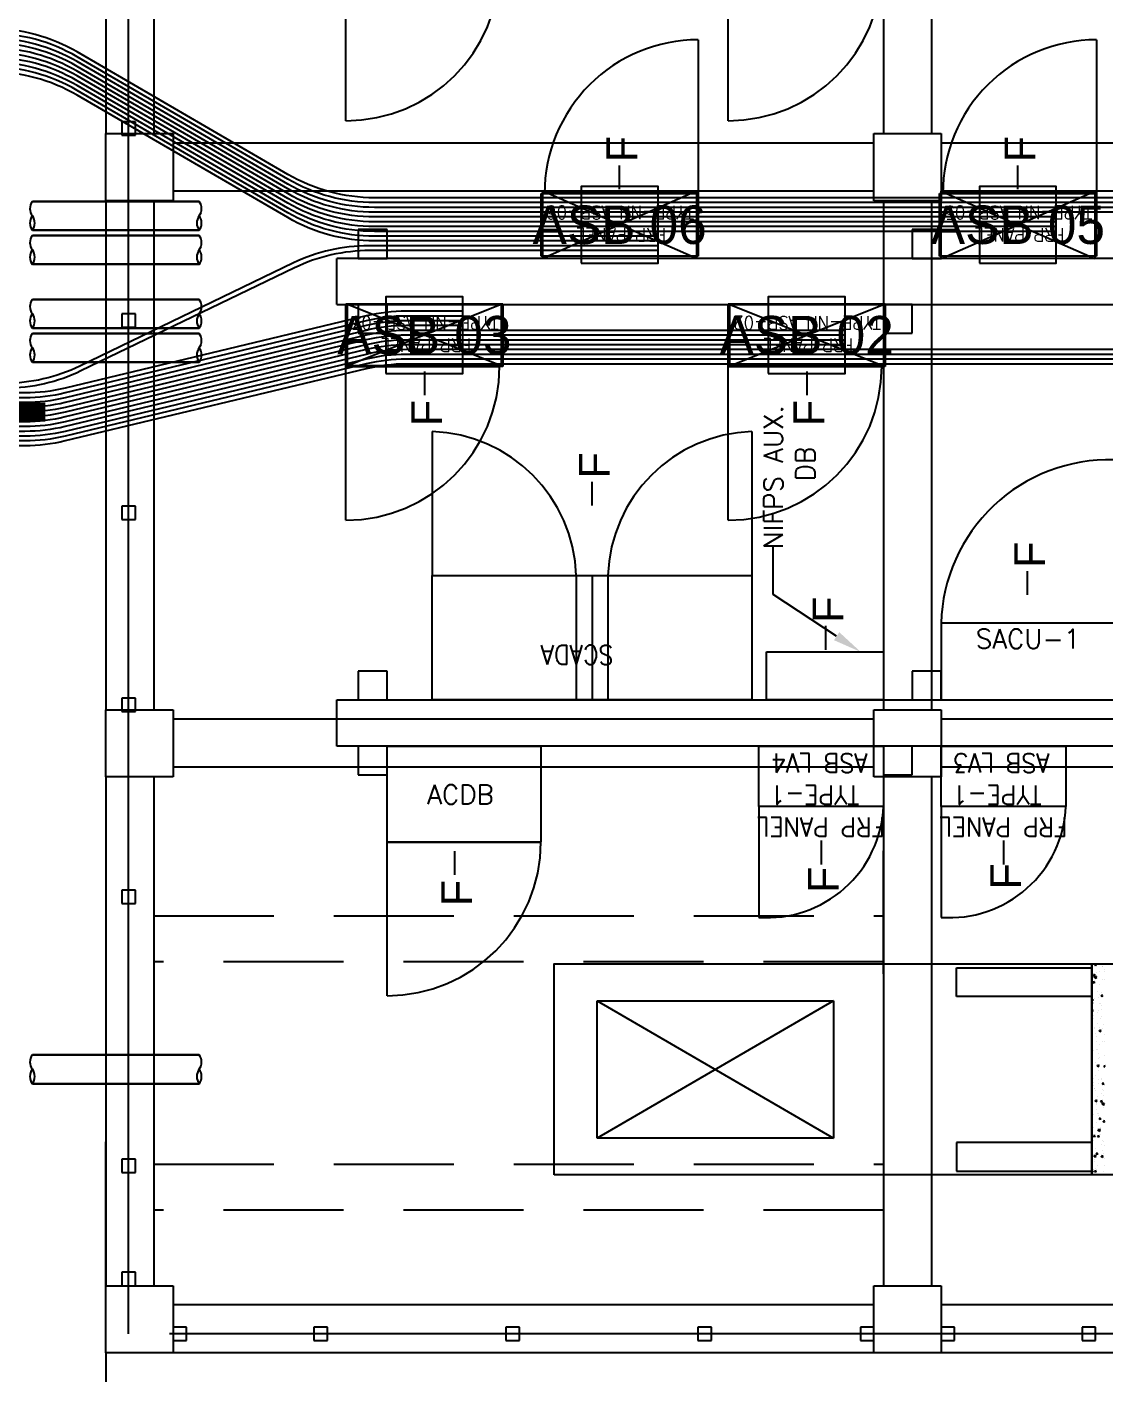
# Model space of a CAD drawing. Header units: metres. Extents: x 530042 to 530334, y 2674789 to 2675214.
# Drawn here: x 530192.67 to 530198.28, y 2674995.64 to 2675002.66 of the extents above; entities that cross this region are included whole.
import ezdxf
from ezdxf.enums import TextEntityAlignment as Align

# ---------------------------------------------------------------- set-up
doc = ezdxf.new("R2010")
doc.units = ezdxf.units.M
for name, pattern in [('DASHED', [0.75, 0.5, -0.25]), ('DASHED2', [0.375, 0.25, -0.125]), ('HIDDEN', [0.375, 0.25, -0.125]), ('PHANTOM', [63.5, 31.75, -6.35, 6.35, -6.35, 6.35, -6.35])]:
    doc.linetypes.add(name, pattern=pattern)
for name, color, linetype in [('1', 5, 'Continuous'), ('Excavation', 7, 'Continuous'), ('IDT', 7, 'Continuous'), ('LT Cable(AG) INV to LT Panel BL-06', 2, 'Continuous')]:
    doc.layers.add(name, color=color, linetype=linetype)
doc.styles.add('Arial', font='arial.ttf')
doc.styles.add('RomanS', font='romans.shx')
doc.styles.get("Standard").update_dxf_attribs({"font": 'Adani Regular.ttf'})
doc.linetypes.add('FOUNDATION LAYOUT$0$FENCELINE1', pattern='A,6.35,-2.54,[133,ltypeshp.shx,S=2.54,R=0,X=-2.54,Y=0],-2.54,25.4', length=36.83)

# ---------------------------------------------------------------- blocks, each defined once
blk = doc.blocks.new('ASB')
at = {"layer": '1', "color": 5}
blk.add_lwpolyline([(-0.2, -0.2), (0.2, -0.2), (0.2, 0.2), (-0.2, 0.2)], close=True, dxfattribs=at)
at = {"layer": '1', "color": 7}
blk.add_attdef('ID', text='', height=0.2, dxfattribs=at).set_placement((0, 0), align=Align.MIDDLE_CENTER)
blk = doc.blocks.new('IDT')
at = {"layer": 'IDT', "color": 8}
for p, q in [((25.902, 18.4101), (29.552, 18.4101)), ((29.552, 18.0601), (29.552, 18.4101)), ((29.552, 18.4101), (29.902, 18.4101)), ((29.902, 18.4101), (29.902, 18.0601)), ((29.902, 18.4101), (33.552, 18.4101)), ((33.552, 18.0601), (33.552, 18.4101)), ((33.552, 18.4101), (33.902, 18.4101)), ((33.902, 18.4101), (33.902, 18.0601)), ((28.7481, 18.3453), (28.7481, 18.2753)), ((28.8181, 18.3453), (28.7481, 18.3453)), ((28.8181, 18.2753), (28.8181, 18.3453)), ((29.4822, 18.3453), (29.4822, 18.2753)), ((29.5522, 18.3453), (29.4822, 18.3453)), ((29.5522, 18.2753), (29.5522, 18.3453)), ((29.902, 18.3453), (29.902, 18.2753)), ((29.972, 18.3453), (29.902, 18.3453)), ((29.972, 18.2753), (29.972, 18.3453)), ((30.7481, 18.3453), (30.7481, 18.2753)), ((30.8181, 18.3453), (30.7481, 18.3453)), ((30.8181, 18.2753), (30.8181, 18.3453)), ((31.7481, 18.3453), (31.7481, 18.2753)), ((31.8181, 18.3453), (31.7481, 18.3453)), ((31.8181, 18.2753), (31.8181, 18.3453)), ((32.7481, 18.3453), (32.7481, 18.2753)), ((32.8181, 18.3453), (32.7481, 18.3453)), ((32.8181, 18.2753), (32.8181, 18.3453)), ((33.482, 18.3453), (33.482, 18.2753)), ((33.552, 18.3453), (33.482, 18.3453)), ((33.552, 18.2753), (33.552, 18.3453)), ((28.7481, 18.2753), (28.8181, 18.2753)), ((29.4822, 18.2753), (29.5522, 18.2753)), ((29.902, 18.2753), (29.972, 18.2753)), ((30.7481, 18.2753), (30.8181, 18.2753)), ((31.7481, 18.2753), (31.8181, 18.2753)), ((32.7481, 18.2753), (32.8181, 18.2753)), ((33.482, 18.2753), (33.552, 18.2753)), ((25.902, 18.1601), (29.552, 18.1601)), ((29.902, 18.1601), (33.552, 18.1601)), ((29.902, 18.0601), (29.552, 18.0601)), ((29.602, 15.4101), (29.602, 18.0601)), ((29.852, 15.4101), (29.852, 18.0601)), ((33.902, 18.0601), (33.552, 18.0601)), ((33.652, 15.4101), (33.652, 18.0601)), ((33.7481, 18.0601), (33.7481, 17.9901)), ((33.8181, 18.0601), (33.7481, 18.0601)), ((33.8181, 17.9901), (33.8181, 18.0601)), ((33.902, 15.4101), (33.902, 18.0601)), ((33.7481, 17.9901), (33.8181, 17.9901)), ((27.267, 17.4829), (28.767, 17.4829)), ((28.767, 17.4829), (28.767, 16.3829)), ((33.7481, 17.4703), (33.7481, 17.4003)), ((33.8181, 17.4703), (33.7481, 17.4703)), ((33.8181, 17.4003), (33.8181, 17.4703)), ((33.7481, 17.4003), (33.8181, 17.4003)), ((30.1117, 16.5771), (30.1117, 17.2916)), ((30.1117, 17.2916), (31.3439, 17.2916)), ((31.3439, 16.5771), (30.1117, 17.2916)), ((30.1117, 16.5771), (31.3439, 17.2916)), ((31.3439, 17.2916), (31.3439, 16.5771)), ((31.3439, 16.5771), (30.1117, 16.5771)), ((29.852, 16.4349), (29.852, 15.7954)), ((28.767, 16.3829), (27.267, 16.3829)), ((33.652, 16.1329), (33.652, 16.1329)), ((33.7481, 16.0703), (33.7481, 16.0003)), ((33.8181, 16.0703), (33.7481, 16.0703)), ((33.8181, 16.0003), (33.8181, 16.0703)), ((33.7481, 16.0003), (33.8181, 16.0003)), ((29.552, 15.0601), (29.552, 15.4101)), ((29.552, 15.4101), (29.902, 15.4101)), ((29.702, 15.3997), (29.702, 15.2497)), ((29.852, 15.3997), (29.702, 15.3997)), ((29.852, 15.2497), (29.852, 15.3997)), ((29.902, 15.4101), (29.902, 15.0601)), ((32.4369, 15.3997), (32.4369, 15.2497)), ((32.5869, 15.3997), (32.4369, 15.3997)), ((32.5869, 15.2497), (32.5869, 15.3997)), ((33.552, 15.0601), (33.552, 15.4101)), ((33.552, 15.4101), (33.902, 15.4101)), ((33.902, 15.4101), (33.902, 15.0601)), ((25.902, 15.3601), (29.552, 15.3601)), ((29.902, 15.3601), (33.552, 15.3601)), ((26.802, 15.2497), (32.6992, 15.2497)), ((29.702, 15.2497), (29.852, 15.2497)), ((32.4369, 15.2497), (32.5869, 15.2497)), ((32.6992, 15.2497), (32.6992, 15.0097)), ((25.902, 15.1101), (29.552, 15.1101)), ((29.902, 15.1101), (33.552, 15.1101)), ((29.902, 15.0601), (29.552, 15.0601)), ((29.602, 12.4101), (29.602, 15.0601)), ((29.852, 12.4101), (29.852, 15.0601)), ((33.902, 15.0601), (33.552, 15.0601)), ((33.652, 12.4101), (33.652, 15.0601)), ((33.7481, 15.0703), (33.7481, 15.0003)), ((33.8181, 15.0703), (33.7481, 15.0703)), ((33.8181, 15.0003), (33.8181, 15.0703)), ((33.902, 12.4101), (33.902, 15.0601)), ((32.6992, 15.0097), (26.802, 15.0097)), ((29.552, 15.0097), (29.552, 14.8597)), ((29.702, 15.0097), (29.552, 15.0097)), ((29.702, 14.8597), (29.702, 15.0097)), ((31.2873, 14.3618), (31.2873, 15.0097)), ((31.3698, 14.3618), (31.3698, 15.0097)), ((31.4523, 14.3618), (31.4523, 15.0097)), ((32.4369, 15.0097), (32.4369, 14.8597)), ((32.5869, 15.0097), (32.4369, 15.0097)), ((32.5869, 14.8597), (32.5869, 15.0097)), ((33.7481, 15.0003), (33.8181, 15.0003)), ((29.552, 14.8597), (29.702, 14.8597)), ((32.4369, 14.8597), (32.5869, 14.8597)), ((33.7481, 14.0703), (33.7481, 14.0003)), ((33.8181, 14.0703), (33.7481, 14.0703)), ((33.8181, 14.0003), (33.8181, 14.0703)), ((33.7481, 14.0003), (33.8181, 14.0003)), ((29.843, 13.2732), (30.661, 13.2732)), ((29.843, 12.9462), (29.843, 13.2732)), ((29.852, 12.9497), (29.852, 13.2697)), ((29.852, 13.2697), (30.652, 13.2697)), ((30.652, 13.2697), (29.852, 12.9497)), ((30.652, 12.9497), (29.852, 13.2697)), ((30.652, 13.2697), (30.652, 12.9497)), ((30.661, 13.2732), (30.661, 12.9462)), ((31.8339, 13.2732), (32.6519, 13.2732)), ((31.8339, 12.9462), (31.8339, 13.2732)), ((31.8429, 12.9497), (31.8429, 13.2697)), ((31.8429, 13.2697), (32.6429, 13.2697)), ((31.8429, 12.9497), (32.6429, 13.2697)), ((31.8429, 13.2697), (32.6429, 12.9497)), ((32.6429, 13.2697), (32.6429, 12.9497)), ((32.6519, 13.2732), (32.6519, 12.9462)), ((29.702, 13.0997), (29.702, 12.9497)), ((29.852, 13.0997), (29.702, 13.0997)), ((29.852, 12.9497), (29.852, 13.0997)), ((32.4369, 13.0997), (32.4369, 12.9497)), ((32.5869, 13.0997), (32.4369, 13.0997)), ((32.5869, 12.9497), (32.5869, 13.0997)), ((33.7481, 13.0685), (33.7481, 12.9985)), ((33.8181, 13.0685), (33.7481, 13.0685)), ((33.8181, 12.9985), (33.8181, 13.0685)), ((33.7481, 12.9985), (33.8181, 12.9985)), ((32.6992, 12.9497), (26.802, 12.9497)), ((29.702, 12.9497), (29.852, 12.9497)), ((30.661, 12.9462), (29.843, 12.9462)), ((30.652, 12.9497), (29.852, 12.9497)), ((32.6519, 12.9462), (31.8339, 12.9462)), ((32.6429, 12.9497), (31.8429, 12.9497)), ((32.4369, 12.9497), (32.5869, 12.9497)), ((32.6993, 12.9497), (32.6993, 12.7097)), ((26.802, 12.7097), (32.6992, 12.7097)), ((28.743, 12.6984), (29.561, 12.6984)), ((28.743, 12.3714), (28.743, 12.6984)), ((28.752, 12.3601), (28.752, 12.7097)), ((28.752, 12.7097), (29.552, 12.7097)), ((29.552, 12.7097), (28.752, 12.3601)), ((29.552, 12.3601), (28.752, 12.7097)), ((29.552, 12.7097), (29.552, 12.3601)), ((29.552, 12.7097), (29.552, 12.5597)), ((29.702, 12.7097), (29.552, 12.7097)), ((29.561, 12.6984), (29.561, 12.3714)), ((29.702, 12.5597), (29.702, 12.7097)), ((30.817, 12.6984), (31.635, 12.6984)), ((30.817, 12.3714), (30.817, 12.6984)), ((30.826, 12.3601), (30.826, 12.7097)), ((30.826, 12.7097), (31.626, 12.7097)), ((30.826, 12.3601), (31.626, 12.7097)), ((30.826, 12.7097), (31.626, 12.3601)), ((31.626, 12.7097), (31.626, 12.3601)), ((31.635, 12.6984), (31.635, 12.3714)), ((32.4369, 12.7097), (32.4369, 12.5597)), ((32.5869, 12.7097), (32.4369, 12.7097)), ((32.5869, 12.5597), (32.5869, 12.7097)), ((29.552, 12.5597), (29.702, 12.5597)), ((32.4369, 12.5597), (32.5869, 12.5597)), ((25.902, 12.3601), (29.552, 12.3601)), ((29.561, 12.3714), (28.743, 12.3714)), ((29.552, 12.3601), (28.752, 12.3601)), ((29.552, 12.0601), (29.552, 12.4101)), ((29.552, 12.4101), (29.902, 12.4101)), ((29.902, 12.4101), (29.902, 12.0601)), ((29.902, 12.3601), (33.552, 12.3601)), ((31.635, 12.3714), (30.817, 12.3714)), ((31.626, 12.3601), (30.826, 12.3601)), ((33.552, 12.0601), (33.552, 12.4101)), ((33.552, 12.4101), (33.902, 12.4101)), ((33.902, 12.4101), (33.902, 12.0601)), ((25.902, 12.1101), (29.552, 12.1101)), ((29.902, 12.1101), (33.552, 12.1101)), ((33.7481, 12.0685), (33.7481, 11.9985)), ((33.8181, 12.0685), (33.7481, 12.0685)), ((33.8181, 11.9985), (33.8181, 12.0685)), ((29.902, 12.0601), (29.552, 12.0601)), ((29.602, 9.4101), (29.602, 12.0601)), ((29.852, 9.4101), (29.852, 12.0601)), ((33.902, 12.0601), (33.552, 12.0601)), ((33.652, 9.4101), (33.652, 12.0601)), ((33.7481, 11.9985), (33.8181, 11.9985)), ((33.902, 9.4101), (33.902, 12.0601))]:
    blk.add_line(p, q, dxfattribs=at)
at = {"layer": 'IDT', "color": 8, "linetype": 'DASHED2', "ltscale": 5}
for p, q in [((32.802, 18.4101), (33.902, 18.4101)), ((33.902, 18.4101), (33.902, 17.3101))]:
    blk.add_line(p, q, dxfattribs=at)
at = {"layer": 'IDT', "color": 8, "linetype": 'PHANTOM', "ltscale": 0.25}
for p, q in [((25.6331, 18.3103), (33.7831, 18.3103)), ((33.7831, 18.3103), (33.7831, 9.1603))]:
    blk.add_line(p, q, dxfattribs=at)
at = {"layer": 'IDT', "color": 8, "linetype": 'HIDDEN', "ltscale": 2.5}
for p, q in [((29.852, 17.6665), (33.652, 17.6665)), ((33.652, 17.4265), (29.852, 17.4265)), ((29.852, 16.3729), (33.652, 16.3729)), ((33.652, 16.1329), (29.852, 16.1329))]:
    blk.add_line(p, q, dxfattribs=at)
at = {"layer": 'IDT', "color": 8, "linetype": 'Continuous'}
for p, q in [((28.7423, 17.4815), (28.7423, 17.4815)), ((28.7461, 17.469), (28.7454, 17.4614)), ((28.7461, 17.469), (28.7534, 17.4629)), ((28.755, 17.4827), (28.755, 17.4827)), ((28.7641, 17.4682), (28.7599, 17.4619)), ((28.7642, 17.4682), (28.767, 17.4608)), ((28.7017, 17.3992), (28.7017, 17.3992)), ((28.7028, 17.435), (28.7028, 17.435)), ((28.7046, 17.467), (28.7046, 17.467)), ((28.7388, 17.4334), (28.7388, 17.4334)), ((28.7454, 17.4616), (28.7533, 17.463)), ((28.7465, 17.4497), (28.7465, 17.4497)), ((28.7521, 17.4149), (28.7521, 17.4149)), ((28.7528, 17.4016), (28.7528, 17.4016)), ((28.759, 17.4541), (28.759, 17.4541)), ((28.7599, 17.4619), (28.767, 17.4595)), ((28.6989, 17.3314), (28.6989, 17.3314)), ((28.7046, 17.3708), (28.7046, 17.3708)), ((28.713, 17.3924), (28.7088, 17.3861)), ((28.7088, 17.3861), (28.7164, 17.3835)), ((28.7131, 17.3924), (28.7165, 17.3835)), ((28.7133, 17.3548), (28.7133, 17.3548)), ((28.7381, 17.3779), (28.7374, 17.3703)), ((28.7374, 17.3705), (28.7454, 17.3719)), ((28.7381, 17.3779), (28.7454, 17.3718)), ((28.7454, 17.3815), (28.7575, 17.3829)), ((28.7472, 17.3928), (28.7455, 17.3815)), ((28.7469, 17.3692), (28.7469, 17.3692)), ((28.7472, 17.3928), (28.7575, 17.3829)), ((28.7492, 17.3471), (28.7492, 17.3471)), ((28.7663, 17.3739), (28.7663, 17.3739)), ((28.7087, 17.3112), (28.7087, 17.3112)), ((28.7141, 17.3048), (28.7141, 17.3048)), ((28.7175, 17.323), (28.7175, 17.323)), ((28.7238, 17.2749), (28.7238, 17.2749)), ((28.7294, 17.2794), (28.7374, 17.2808)), ((28.7301, 17.2868), (28.7295, 17.2792)), ((28.7301, 17.2868), (28.7374, 17.2807)), ((28.7464, 17.2793), (28.7464, 17.2793)), ((28.754, 17.2857), (28.7497, 17.2794)), ((28.7497, 17.2794), (28.7574, 17.2768)), ((28.754, 17.2857), (28.7574, 17.2768)), ((28.7564, 17.3032), (28.7564, 17.3032)), ((28.7634, 17.3214), (28.7634, 17.3214)), ((28.7634, 17.3061), (28.7634, 17.3061)), ((28.7028, 17.2099), (28.6986, 17.2036)), ((28.6986, 17.2036), (28.7063, 17.201)), ((28.7029, 17.2099), (28.7063, 17.201)), ((28.7214, 17.2371), (28.7214, 17.2371)), ((28.7222, 17.1957), (28.7215, 17.1881)), ((28.7215, 17.1883), (28.7294, 17.1898)), ((28.7222, 17.1957), (28.7295, 17.1896)), ((28.7231, 17.2396), (28.7231, 17.2396)), ((28.7244, 17.246), (28.7365, 17.2474)), ((28.7262, 17.2573), (28.7245, 17.246)), ((28.7262, 17.2572), (28.7365, 17.2473)), ((28.7344, 17.1947), (28.7344, 17.1947)), ((28.7435, 17.2115), (28.7435, 17.2115)), ((28.7606, 17.2383), (28.7606, 17.2383)), ((28.7653, 17.238), (28.7653, 17.238)), ((28.7052, 17.1217), (28.7034, 17.1104)), ((28.7051, 17.1217), (28.7155, 17.1118)), ((28.7062, 17.1326), (28.7062, 17.1326)), ((28.7312, 17.1754), (28.7312, 17.1754)), ((28.7341, 17.1631), (28.7341, 17.1631)), ((28.7386, 17.1629), (28.7386, 17.1629)), ((28.7407, 17.1438), (28.7407, 17.1438)), ((28.7577, 17.1705), (28.7577, 17.1705)), ((28.6984, 17.111), (28.6984, 17.111)), ((28.7034, 17.1104), (28.7155, 17.1118)), ((28.7054, 17.068), (28.7054, 17.068)), ((28.7142, 17.1046), (28.7135, 17.097)), ((28.7135, 17.0972), (28.7215, 17.0987)), ((28.7142, 17.1046), (28.7215, 17.0985)), ((28.7189, 17.0586), (28.7189, 17.0586)), ((28.7378, 17.076), (28.7378, 17.076)), ((28.7438, 17.1032), (28.7395, 17.0969)), ((28.7395, 17.0969), (28.7472, 17.0943)), ((28.7407, 17.1095), (28.7407, 17.1095)), ((28.7439, 17.1032), (28.7473, 17.0943)), ((28.7449, 17.1148), (28.7449, 17.1148)), ((28.7468, 17.089), (28.7468, 17.089)), ((28.7548, 17.1027), (28.7548, 17.1027)), ((28.7062, 17.0135), (28.7055, 17.006)), ((28.7055, 17.0061), (28.7135, 17.0076)), ((28.7062, 17.0135), (28.7135, 17.0074)), ((28.7074, 17.0458), (28.7074, 17.0458)), ((28.7096, 17.0362), (28.7096, 17.0362)), ((28.7155, 16.9817), (28.7155, 16.9817)), ((28.7159, 16.9881), (28.7159, 16.9881)), ((28.7316, 16.9845), (28.7316, 16.9845)), ((28.7349, 17.0082), (28.7349, 17.0082)), ((28.7497, 17.0443), (28.7497, 17.0443)), ((28.752, 17.0349), (28.752, 17.0349)), ((28.7555, 17.0346), (28.7555, 17.0346)), ((28.7578, 16.9801), (28.7578, 16.9801)), ((28.7595, 17.0149), (28.7595, 17.0149)), ((28.7597, 17.0028), (28.7597, 17.0028)), ((28.6976, 16.915), (28.7055, 16.9165)), ((28.6982, 16.9225), (28.7055, 16.9163)), ((28.725, 16.9157), (28.725, 16.9157)), ((28.7265, 16.9079), (28.7265, 16.9079)), ((28.7336, 16.9207), (28.7294, 16.9144)), ((28.7294, 16.9144), (28.737, 16.9118)), ((28.7321, 16.9404), (28.7321, 16.9404)), ((28.7337, 16.9207), (28.7371, 16.9118)), ((28.7443, 16.9104), (28.7443, 16.9104)), ((28.7491, 16.9671), (28.7491, 16.9671)), ((28.766, 16.9547), (28.766, 16.9547)), ((28.6999, 16.8619), (28.6999, 16.8619)), ((28.7292, 16.8726), (28.7292, 16.8726)), ((28.7306, 16.8761), (28.7306, 16.8761)), ((28.734, 16.8505), (28.734, 16.8505)), ((28.7463, 16.8993), (28.7463, 16.8993)), ((28.6998, 16.7879), (28.6998, 16.7879)), ((28.7126, 16.7879), (28.7126, 16.7879)), ((28.7263, 16.8048), (28.7263, 16.8048)), ((28.737, 16.828), (28.737, 16.828)), ((28.7421, 16.7863), (28.7421, 16.7863)), ((28.7434, 16.8316), (28.7434, 16.8316)), ((28.7571, 16.8364), (28.7571, 16.8364)), ((28.7016, 16.7494), (28.7016, 16.7494)), ((28.708, 16.7013), (28.708, 16.7013)), ((28.7094, 16.7219), (28.7094, 16.7219)), ((28.7235, 16.7382), (28.7192, 16.7318)), ((28.7192, 16.7318), (28.7269, 16.7293)), ((28.7235, 16.7381), (28.7269, 16.7292)), ((28.7235, 16.737), (28.7235, 16.737)), ((28.7253, 16.7138), (28.7253, 16.7138)), ((28.7405, 16.7638), (28.7405, 16.7638)), ((28.7475, 16.7478), (28.7475, 16.7478)), ((28.7516, 16.7204), (28.7516, 16.7204)), ((28.7517, 16.716), (28.7517, 16.716)), ((28.7183, 16.6567), (28.7183, 16.6567)), ((28.7206, 16.6692), (28.7206, 16.6692)), ((28.7348, 16.6282), (28.7348, 16.6282)), ((28.7377, 16.696), (28.7377, 16.696)), ((28.738, 16.6397), (28.738, 16.6397)), ((28.758, 16.6679), (28.758, 16.6679)), ((28.7644, 16.6315), (28.7602, 16.6251)), ((28.7606, 16.6552), (28.7606, 16.6552)), ((28.7645, 16.6314), (28.767, 16.6248)), ((28.7177, 16.6014), (28.7177, 16.6014)), ((28.7185, 16.6211), (28.7185, 16.6211)), ((28.7227, 16.5893), (28.7227, 16.5893)), ((28.7264, 16.5926), (28.7264, 16.5926)), ((28.7319, 16.5604), (28.7319, 16.5604)), ((28.7508, 16.5657), (28.7508, 16.5657)), ((28.7602, 16.6251), (28.767, 16.6228)), ((28.7619, 16.5757), (28.7612, 16.5681)), ((28.7612, 16.5683), (28.767, 16.5693)), ((28.7619, 16.5757), (28.767, 16.5714)), ((28.764, 16.5851), (28.767, 16.5855)), ((28.7658, 16.5964), (28.7641, 16.5851)), ((28.7658, 16.5964), (28.767, 16.5952)), ((28.7133, 16.5556), (28.709, 16.5493)), ((28.709, 16.5493), (28.7167, 16.5468)), ((28.7133, 16.5556), (28.7168, 16.5467)), ((28.7149, 16.5336), (28.7149, 16.5336)), ((28.729, 16.5412), (28.729, 16.5412)), ((28.7291, 16.4926), (28.7291, 16.4926)), ((28.7359, 16.5266), (28.7359, 16.5266)), ((28.7635, 16.4916), (28.7635, 16.4916)), ((28.7004, 16.4228), (28.7004, 16.4228)), ((28.7026, 16.4629), (28.7026, 16.4629)), ((28.712, 16.4658), (28.712, 16.4658)), ((28.7262, 16.4248), (28.7262, 16.4248)), ((28.7396, 16.461), (28.7396, 16.461)), ((28.743, 16.4496), (28.7551, 16.451)), ((28.7448, 16.4609), (28.7431, 16.4496)), ((28.7438, 16.4292), (28.7438, 16.4292)), ((28.7448, 16.4608), (28.7551, 16.4509)), ((28.7449, 16.4614), (28.7449, 16.4614)), ((28.7543, 16.4489), (28.75, 16.4426)), ((28.75, 16.4426), (28.7577, 16.44)), ((28.7532, 16.4772), (28.7612, 16.4786)), ((28.7539, 16.4846), (28.7533, 16.477)), ((28.7539, 16.4846), (28.7612, 16.4785)), ((28.7543, 16.4489), (28.7577, 16.44)), ((28.7, 16.4145), (28.7, 16.4145)), ((28.7091, 16.398), (28.7091, 16.398)), ((28.7107, 16.3988), (28.7107, 16.3988)), ((28.746, 16.3935), (28.7453, 16.3859)), ((28.7453, 16.3861), (28.7532, 16.3876)), ((28.746, 16.3935), (28.7533, 16.3874)), ((28.7501, 16.3811), (28.7501, 16.3811)), ((28.753, 16.3973), (28.753, 16.3973))]:
    blk.add_line(p, q, dxfattribs=at)
at = {"layer": 'IDT', "color": 7}
for p, q in [((29.4722, 17.4629), (28.767, 17.4629)), ((28.767, 17.4629), (28.767, 17.3133)), ((29.4722, 17.3133), (29.4722, 17.4629)), ((28.767, 17.3133), (29.4722, 17.3133)), ((28.767, 16.4038), (28.767, 16.5533)), ((28.767, 16.5533), (29.4722, 16.5533)), ((29.4722, 16.5533), (29.4722, 16.4038)), ((29.4722, 16.4038), (28.767, 16.4038)), ((29.227, 15.7932), (29.227, 15.8658)), ((30.177, 15.7932), (30.177, 15.8657)), ((32.0863, 15.8484), (32.0863, 15.9209)), ((29.227, 15.7421), (29.227, 15.7932)), ((30.177, 15.7421), (30.177, 15.7932)), ((32.0863, 15.7973), (32.0863, 15.8484)), ((31.6365, 15.7486), (32.4369, 15.7497)), ((31.6365, 15.2497), (31.6365, 15.7486)), ((32.4369, 15.7497), (32.4369, 15.2497)), ((28.902, 15.5637), (29.552, 15.5637)), ((28.902, 15.2497), (28.902, 15.5637)), ((29.552, 15.5637), (29.552, 15.2497)), ((29.852, 15.5637), (30.502, 15.5637)), ((29.852, 15.2497), (29.852, 15.5637)), ((30.502, 15.5637), (30.502, 15.2497)), ((29.552, 15.2497), (28.902, 15.2497)), ((30.502, 15.2497), (29.852, 15.2497)), ((32.4369, 15.2497), (31.6365, 15.2497)), ((29.552, 15.0097), (28.652, 15.0097)), ((29.552, 14.6097), (29.552, 15.0097)), ((29.852, 15.0097), (30.462, 15.0097)), ((29.852, 14.7597), (29.852, 15.0097)), ((30.462, 15.0097), (30.462, 14.7597)), ((30.5375, 15.0097), (32.202, 15.0097)), ((30.5375, 14.3618), (30.5375, 15.0097)), ((32.202, 15.0097), (32.202, 14.3618)), ((30.462, 14.7597), (29.852, 14.7597)), ((30.1529, 14.748), (30.1529, 14.6969)), ((30.1529, 14.6969), (30.1529, 14.6243)), ((28.652, 14.6097), (29.552, 14.6097)), ((29.102, 14.4621), (29.102, 14.4109)), ((29.102, 14.4109), (29.102, 14.3384)), ((32.202, 14.3618), (30.5375, 14.3618)), ((31.3698, 13.9969), (31.3698, 13.9457)), ((31.3698, 13.9457), (31.3698, 13.8732)), ((30.252, 13.3493), (30.252, 13.4218)), ((32.2429, 13.3493), (32.2429, 13.4218)), ((30.252, 13.2982), (30.252, 13.3493)), ((32.2429, 13.2982), (32.2429, 13.3493)), ((29.843, 13.2732), (30.661, 13.2732)), ((29.843, 12.9462), (29.843, 13.2732)), ((30.661, 13.2732), (30.661, 12.9462)), ((31.8339, 13.2732), (32.6519, 13.2732)), ((31.8339, 12.9462), (31.8339, 13.2732)), ((32.6519, 13.2732), (32.6519, 12.9462)), ((30.661, 12.9462), (29.843, 12.9462)), ((32.6519, 12.9462), (31.8339, 12.9462)), ((28.743, 12.6984), (29.561, 12.6984)), ((28.743, 12.3714), (28.743, 12.6984)), ((29.561, 12.6984), (29.561, 12.3714)), ((30.817, 12.6984), (31.635, 12.6984)), ((30.817, 12.3714), (30.817, 12.6984)), ((31.635, 12.6984), (31.635, 12.3714)), ((29.561, 12.3714), (28.743, 12.3714)), ((29.152, 12.3497), (29.152, 12.2985)), ((31.635, 12.3714), (30.817, 12.3714)), ((31.226, 12.3497), (31.226, 12.2985)), ((29.152, 12.2985), (29.152, 12.226)), ((31.226, 12.2985), (31.226, 12.226))]:
    blk.add_line(p, q, dxfattribs=at)
at = {"layer": 'IDT', "color": 124}
for p, q in [((34.2845, 17.0079), (33.4155, 17.0079)), ((33.4155, 17.0079), (34.2845, 17.0079)), ((33.4155, 16.8579), (34.2845, 16.8579)), ((34.2845, 16.8579), (33.4155, 16.8579)), ((34.2845, 13.2505), (33.4155, 13.2505)), ((33.4155, 13.2505), (34.2845, 13.2505)), ((33.4155, 13.1005), (34.2845, 13.1005)), ((34.2845, 13.1005), (33.4155, 13.1005)), ((34.2845, 13.0734), (33.4155, 13.0734)), ((33.4155, 13.0734), (34.2845, 13.0734)), ((33.4155, 12.9234), (34.2845, 12.9234)), ((34.2845, 12.9234), (33.4155, 12.9234)), ((34.2845, 12.7409), (33.4155, 12.7409)), ((33.4155, 12.7409), (34.2845, 12.7409)), ((33.4155, 12.5909), (34.2845, 12.5909)), ((34.2845, 12.5909), (33.4155, 12.5909)), ((34.2845, 12.5638), (33.4155, 12.5638)), ((33.4155, 12.5638), (34.2845, 12.5638)), ((33.4155, 12.4138), (34.2845, 12.4138)), ((34.2845, 12.4138), (33.4155, 12.4138))]:
    blk.add_line(p, q, dxfattribs=at)
at = {"layer": 'IDT', "color": 8, "linetype": 'DASHED', "ltscale": 5}
for p, q in [((32.4365, 16.5497), (32.4365, 15.7497)), ((29.552, 15.5637), (29.552, 16.1417)), ((30.502, 15.5637), (30.502, 16.1417)), ((32.3927, 15.7497), (31.6365, 15.7497)), ((32.4365, 15.7497), (32.3927, 15.7497)), ((28.652, 14.6097), (29.552, 14.6097)), ((30.5375, 13.6118), (30.5375, 14.3618)), ((32.202, 13.6118), (32.202, 14.3618)), ((30.661, 14.0732), (30.661, 13.2732)), ((32.6519, 14.0732), (32.6519, 13.2732)), ((30.5375, 13.6118), (30.5375, 13.6118)), ((32.202, 13.6118), (32.202, 13.6118)), ((30.6172, 13.2732), (29.861, 13.2732)), ((30.661, 13.2732), (30.6172, 13.2732)), ((32.6081, 13.2732), (31.8519, 13.2732)), ((32.6519, 13.2732), (32.6081, 13.2732)), ((28.743, 11.5714), (28.743, 12.3714)), ((28.743, 12.3714), (28.7869, 12.3714)), ((28.7869, 12.3714), (29.543, 12.3714)), ((30.817, 11.5714), (30.817, 12.3714)), ((30.817, 12.3714), (30.8609, 12.3714)), ((30.8609, 12.3714), (31.617, 12.3714)), ((30.661, 11.9932), (30.661, 11.1932)), ((32.6519, 11.9932), (32.6519, 11.1932))]:
    blk.add_line(p, q, dxfattribs=at)
at = {"layer": 'IDT', "color": 8, "linetype": 'ByBlock', "lineweight": -2, "ltscale": 0.1}
for p, q in [((30.096, 14.6774), (30.426, 14.4611)), ((30.426, 14.4611), (30.426, 14.2072))]:
    blk.add_line(p, q, dxfattribs=at)
at = {"layer": 'IDT', "color": 7, "linetype": 'FOUNDATION LAYOUT$0$FENCELINE1', "ltscale": 0.01}
blk.add_lwpolyline([(33.902, 18.4101), (33.9018, 22.4854), (21.4107, 22.4854)], dxfattribs=at)
at = {"layer": 'IDT', "color": 8}
blk.add_lwpolyline([(31.567, 17.4829), (31.567, 16.3829), (28.767, 16.3829), (28.767, 17.4829)], close=True, dxfattribs=at)
at = {"layer": 'IDT', "color": 124}
for centre, start, end in [((33.4653, 16.9704), 143.02764, 216.97236), ((33.3657, 16.9704), 323.02764, 36.97236), ((34.3344, 16.9704), 143.02764, 216.97236), ((34.2347, 16.9704), 323.02764, 36.97236), ((33.4653, 16.8954), 143.02764, 216.97236), ((34.2347, 16.8954), 323.02764, 36.97236), ((33.4653, 13.213), 143.02764, 216.97236), ((33.3657, 13.213), 323.02764, 36.97236), ((34.3344, 13.213), 143.02764, 216.97236), ((34.2347, 13.213), 323.02764, 36.97236), ((33.4653, 13.138), 143.02764, 216.97236), ((34.2347, 13.138), 323.02764, 36.97236), ((33.4653, 13.0359), 143.02764, 216.97236), ((33.3657, 13.0359), 323.02764, 36.97236), ((34.3344, 13.0359), 143.02764, 216.97236), ((34.2347, 13.0359), 323.02764, 36.97236), ((33.4653, 12.9609), 143.02764, 216.97236), ((34.2347, 12.9609), 323.02764, 36.97236), ((33.4653, 12.7034), 143.02764, 216.97236), ((33.3657, 12.7034), 323.02764, 36.97236), ((34.3344, 12.7034), 143.02764, 216.97236), ((34.2347, 12.7034), 323.02764, 36.97236), ((33.4653, 12.6284), 143.02764, 216.97236), ((34.2347, 12.6284), 323.02764, 36.97236), ((33.4653, 12.5263), 143.02764, 216.97236), ((33.3657, 12.5263), 323.02764, 36.97236), ((34.3344, 12.5263), 143.02764, 216.97236), ((34.2347, 12.5263), 323.02764, 36.97236), ((33.4653, 12.4513), 143.02764, 216.97236), ((34.2347, 12.4513), 323.02764, 36.97236)]:
    blk.add_arc(centre, 0.0624, start, end, dxfattribs=at)
at = {"layer": 'IDT', "color": 8, "linetype": 'DASHED', "ltscale": 5}
for centre, radius, start, end in [((32.4365, 15.7497), 0.8, 90, 180), ((29.5075, 15.5373), 0.606, 85.7856, 177.50336), ((30.4575, 15.5373), 0.606, 85.7856, 177.50336), ((28.6771, 14.6339), 0.8753, 268.36148, 358.41918), ((30.512, 14.3876), 0.7761, 271.87815, 358.10123), ((29.6994, 14.7411), 1.4413, 344.74337, 344.78968), ((32.2275, 14.3876), 0.7761, 181.89877, 268.12185), ((30.661, 13.2732), 0.8, 90, 180), ((32.6519, 13.2732), 0.8, 90, 180), ((28.743, 12.3714), 0.8, 270, 0), ((30.817, 12.3714), 0.8, 270, 0), ((30.661, 11.1932), 0.8, 90, 180), ((32.6519, 11.1932), 0.8, 90, 180)]:
    blk.add_arc(centre, radius, start, end, dxfattribs=at)
at = {"layer": 'IDT', "color": 8, "ltscale": 0.1}
blk.add_solid([(30.0823, 14.6565), (29.9705, 14.7597), (30.1097, 14.6983)], dxfattribs=at)
at = {"layer": 'IDT', "color": 7, "style": 'Arial'}
for p in [(30.0858, 16.0139), (31.9951, 16.0827), (29.1358, 15.9961), (30.0617, 14.6072), (29.0108, 14.3212), (31.2786, 13.856), (30.1608, 13.5836), (32.1517, 13.5836), (29.0608, 12.2089), (31.1348, 12.2089)]:
    blk.add_text('F', height=0.16, rotation=270, dxfattribs=at).set_placement(p)
at = {"layer": 'IDT', "color": 7, "style": 'RomanS', "width": 0.9}
for s, height, p in [('FRP PANEL', 0.1, (28.8934, 15.6209)), ('FRP PANEL', 0.1, (29.8434, 15.6209)), ('TYPE-1', 0.1, (29.0282, 15.4542)), ('TYPE-1', 0.1, (29.9782, 15.4542)), ('ASB LV3', 0.1, (28.9864, 15.2876)), ('ASB LV4', 0.1, (29.9342, 15.2876)), ('SCADA', 0.1, (31.2586, 14.724)), ('FRP PANEL', 0.07, (30.0088, 13.1269)), ('FRP PANEL', 0.07, (31.9997, 13.1269)), ('TYPE-NN ASB-02', 0.07, (29.8647, 13.0102)), ('TYPE-NN ASB-03', 0.07, (31.8556, 13.0102)), ('FRP PANEL', 0.07, (28.9088, 12.5521)), ('FRP PANEL', 0.07, (30.9828, 12.5521)), ('TYPE-NN ASB-05', 0.07, (28.7647, 12.4354)), ('TYPE-NN ASB-06', 0.07, (30.8387, 12.4354))]:
    blk.add_text(s, height=height, dxfattribs=at).set_placement(p)
at = {"layer": 'IDT', "color": 7, "ltscale": 0.1, "style": 'RomanS'}
for s, p in [('ACDB', (32.2286, 15.5521)), ('SACU-1', (29.3715, 14.7409))]:
    blk.add_text(s, height=0.1, rotation=180, dxfattribs=at).set_placement(p)
at = {"layer": 'IDT', "color": 8, "style": 'RomanS'}
for s, p in [('NIFPS AUX.', (30.376, 14.2243)), (' DB', (30.2093, 13.9386))]:
    blk.add_text(s, height=0.1, rotation=270, dxfattribs=at).set_placement(p)

msp = doc.modelspace()

# ---------------------------------------------------------------- linework, layer by layer
at = {"layer": 'Excavation', "color": 3, "const_width": 0.1}
msp.add_lwpolyline([(530192.7627, 2675000.6523), (530187.9833, 2675000.6523), (530187.9833, 2674983.3412)], dxfattribs=at)
at = {"layer": 'LT Cable(AG) INV to LT Panel BL-06', "color": 5}
for points in [[(530199.0843, 2675000.903), (530194.6428, 2675000.903, 0.058946), (530194.4328, 2675000.8781), (530192.8662, 2675000.5022, -0.058946), (530192.6562, 2675000.4773), (530189.0583, 2675000.4773, 0.414214), (530188.1583, 2674999.5773), (530188.1583, 2674983.3792, 0.017704), (530188.1605, 2674983.3156), (530188.266, 2674981.8283, -0.017704), (530188.2683, 2674981.7646), (530188.2683, 2674981.6122), (530237.3023, 2674981.6122, 0.414214), (530238.2023, 2674982.5122), (530238.2023, 2675010.7122, -0.414214), (530239.1023, 2675011.6122), (530266.425, 2675011.6122, 0.414214), (530267.325, 2675012.5122), (530267.325, 2675012.6898)], [(530194.9364, 2675001.178), (530194.6428, 2675001.178, 0.058946), (530194.4328, 2675001.1531), (530192.8662, 2675000.7772, -0.058946), (530192.6562, 2675000.7523), (530188.7833, 2675000.7523, 0.414214), (530187.8833, 2674999.8523), (530187.8833, 2674983.3695, 0.017704), (530187.8855, 2674983.3058), (530187.991, 2674981.8185, -0.017704), (530187.9933, 2674981.7548), (530187.9933, 2674832.2372, 0.414214), (530188.8933, 2674831.3372), (530266.425, 2674831.3372, 0.414214), (530267.325, 2674832.2372), (530267.325, 2674832.6898)], [(530194.9364, 2675001.153), (530194.6428, 2675001.153, 0.058946), (530194.4328, 2675001.1281), (530192.8662, 2675000.7522, -0.058946), (530192.6562, 2675000.7273), (530188.8083, 2675000.7273, 0.414214), (530187.9083, 2674999.8273), (530187.9083, 2674983.3704, 0.017704), (530187.9105, 2674983.3067), (530188.016, 2674981.8194, -0.017704), (530188.0183, 2674981.7557), (530188.0183, 2674832.2622, 0.414214), (530188.9183, 2674831.3622), (530201.641, 2674831.3622, 0.414214), (530202.541, 2674832.2622), (530202.541, 2674832.6938)], [(530194.9364, 2675001.128), (530194.6428, 2675001.128, 0.058946), (530194.4328, 2675001.1031), (530192.8662, 2675000.7272, -0.058946), (530192.6562, 2675000.7023), (530188.8333, 2675000.7023, 0.414214), (530187.9333, 2674999.8023), (530187.9333, 2674983.3713, 0.017704), (530187.9355, 2674983.3076), (530188.041, 2674981.8203, -0.017704), (530188.0433, 2674981.7566), (530188.0433, 2674854.7872, 0.414214), (530188.9433, 2674853.8872), (530266.425, 2674853.8872, 0.414214), (530267.325, 2674854.7872), (530267.325, 2674855.1898)], [(530194.9364, 2675001.103), (530194.6428, 2675001.103, 0.058946), (530194.4328, 2675001.0781), (530192.8662, 2675000.7022, -0.058946), (530192.6562, 2675000.6773), (530188.8583, 2675000.6773, 0.414214), (530187.9583, 2674999.7773), (530187.9583, 2674983.3722, 0.017704), (530187.9605, 2674983.3085), (530188.066, 2674981.8212, -0.017704), (530188.0683, 2674981.7575), (530188.0683, 2674854.8122, 0.414214), (530188.9683, 2674853.9122), (530201.641, 2674853.9122, 0.414214), (530202.541, 2674854.8122), (530202.541, 2674855.1938)], [(530196.9273, 2675001.078), (530194.6428, 2675001.078, 0.058946), (530194.4328, 2675001.0531), (530192.8662, 2675000.6772, -0.058946), (530192.6562, 2675000.6523), (530188.8833, 2675000.6523, 0.414214), (530187.9833, 2674999.7523), (530187.9833, 2674983.373, 0.017704), (530187.9855, 2674983.3094), (530188.091, 2674981.8221, -0.017704), (530188.0933, 2674981.7584), (530188.0933, 2674877.3372, 0.414214), (530188.9933, 2674876.4372), (530266.425, 2674876.4372, 0.414214), (530267.325, 2674877.3372), (530267.325, 2674877.6898)], [(530196.9273, 2675001.053), (530194.6428, 2675001.053, 0.058946), (530194.4328, 2675001.0281), (530192.8662, 2675000.6522, -0.058946), (530192.6562, 2675000.6273), (530188.9083, 2675000.6273, 0.414214), (530188.0083, 2674999.7273), (530188.0083, 2674983.3739, 0.017704), (530188.0105, 2674983.3103), (530188.116, 2674981.8229, -0.017704), (530188.1183, 2674981.7593), (530188.1183, 2674877.3622, 0.414214), (530189.0183, 2674876.4622), (530201.641, 2674876.4622, 0.414214), (530202.541, 2674877.3622), (530202.541, 2674877.6898)], [(530196.9273, 2675001.028), (530194.6428, 2675001.028, 0.058946), (530194.4328, 2675001.0031), (530192.8662, 2675000.6272, -0.058946), (530192.6562, 2675000.6023), (530188.9333, 2675000.6023, 0.414214), (530188.0333, 2674999.7023), (530188.0333, 2674983.3748, 0.017704), (530188.0355, 2674983.3111), (530188.141, 2674981.8238, -0.017704), (530188.1433, 2674981.7601), (530188.1433, 2674907.3872, 0.414214), (530189.0433, 2674906.4872), (530266.425, 2674906.4872, 0.414214), (530267.325, 2674907.3872), (530267.325, 2674907.6898)], [(530196.9273, 2675001.003), (530194.6428, 2675001.003, 0.058946), (530194.4328, 2675000.9781), (530192.8662, 2675000.6022, -0.058946), (530192.6562, 2675000.5773), (530188.9583, 2675000.5773, 0.414214), (530188.0583, 2674999.6773), (530188.0583, 2674983.3757, 0.017704), (530188.0605, 2674983.312), (530188.166, 2674981.8247, -0.017704), (530188.1683, 2674981.761), (530188.1683, 2674907.4122, 0.414214), (530189.0683, 2674906.5122), (530201.641, 2674906.5122, 0.414214), (530202.541, 2674907.4122), (530202.541, 2674907.6898)], [(530199.0843, 2675000.978), (530194.6428, 2675000.978, 0.058946), (530194.4328, 2675000.9531), (530192.8662, 2675000.5772, -0.058946), (530192.6562, 2675000.5523), (530188.9833, 2675000.5523, 0.414214), (530188.0833, 2674999.6523), (530188.0833, 2674983.3766, 0.017704), (530188.0855, 2674983.3129), (530188.191, 2674981.8256, -0.017704), (530188.1933, 2674981.7619), (530188.1933, 2674929.9372, 0.414214), (530189.0933, 2674929.0372), (530266.425, 2674929.0372, 0.414214), (530267.325, 2674929.9372), (530267.325, 2674930.1898)], [(530199.0843, 2675000.953), (530194.6428, 2675000.953, 0.058946), (530194.4328, 2675000.9281), (530192.8662, 2675000.5522, -0.058946), (530192.6562, 2675000.5273), (530189.0083, 2675000.5273, 0.414214), (530188.1083, 2674999.6273), (530188.1083, 2674983.3775, 0.017704), (530188.1105, 2674983.3138), (530188.216, 2674981.8265, -0.017704), (530188.2183, 2674981.7628), (530188.2183, 2674952.4622, 0.414214), (530189.1183, 2674951.5622), (530266.425, 2674951.5622, 0.414214), (530267.325, 2674952.4622), (530267.325, 2674952.6898)], [(530199.0843, 2675000.928), (530194.6428, 2675000.928, 0.058946), (530194.4328, 2675000.9031), (530192.8662, 2675000.5272, -0.058946), (530192.6562, 2675000.5023), (530189.0333, 2675000.5023, 0.414214), (530188.1333, 2674999.6023), (530188.1333, 2674983.3784, 0.017704), (530188.1355, 2674983.3147), (530188.241, 2674981.8274, -0.017704), (530188.2433, 2674981.7637), (530188.2433, 2674981.5872), (530266.425, 2674981.5872, 0.414214), (530267.325, 2674982.4872), (530267.325, 2674982.6898)]]:
    msp.add_lwpolyline(points, format="xyb", dxfattribs=at)
at = {"layer": 'LT Cable(AG) INV to LT Panel BL-06'}
for points in [[(530199.9683, 2675001.7687), (530195.5533, 2675001.7687), (530194.4772, 2675001.7687, -0.132327), (530194.0252, 2675001.8904), (530192.9275, 2675002.5281, 0.132327), (530192.4754, 2675002.6499), (530185.9583, 2675002.6499, 0.414214), (530185.0583, 2675001.7499), (530185.0583, 2674983.3762, -0.017958), (530185.056, 2674983.3116), (530184.949, 2674981.8252, 0.017958), (530184.9467, 2674981.7606), (530184.9467, 2674981.5122), (530109.6416, 2674981.5122, -0.414214), (530108.7416, 2674982.4122), (530108.7416, 2674982.6918)], [(530199.9683, 2675001.7437), (530195.5533, 2675001.7437), (530194.4772, 2675001.7437, -0.132327), (530194.0252, 2675001.8654), (530192.9275, 2675002.5031, 0.132327), (530192.4754, 2675002.6249), (530185.9833, 2675002.6249, 0.414214), (530185.0833, 2675001.7249), (530185.0833, 2674983.3753, -0.017958), (530185.081, 2674983.3107), (530184.974, 2674981.8243, 0.017958), (530184.9717, 2674981.7597), (530184.9717, 2674959.8892, -0.414214), (530184.0717, 2674958.9892), (530174.4256, 2674958.9892, -0.414214), (530173.5256, 2674959.8892), (530173.5256, 2674960.1898)], [(530199.9683, 2675001.7187), (530195.5533, 2675001.7187), (530194.4772, 2675001.7187, -0.132327), (530194.0252, 2675001.8404), (530192.9275, 2675002.4781, 0.132327), (530192.4754, 2675002.5999), (530186.0083, 2675002.5999, 0.414214), (530185.1083, 2675001.6999), (530185.1083, 2674983.3744, -0.017958), (530185.106, 2674983.3098), (530184.999, 2674981.8234, 0.017958), (530184.9967, 2674981.7588), (530184.9967, 2674959.8642, -0.414214), (530184.0967, 2674958.9642), (530109.6416, 2674958.9642, -0.414214), (530108.7416, 2674959.8642), (530108.7416, 2674960.1918)], [(530199.9683, 2675001.6937), (530195.5533, 2675001.6937), (530194.4772, 2675001.6937, -0.132327), (530194.0252, 2675001.8154), (530192.9275, 2675002.4531, 0.132327), (530192.4754, 2675002.5749), (530186.0333, 2675002.5749, 0.414214), (530185.1333, 2675001.6749), (530185.1333, 2674983.3735, -0.017958), (530185.131, 2674983.3089), (530185.024, 2674981.8225, 0.017958), (530185.0217, 2674981.7579), (530185.0217, 2674929.8372, -0.414214), (530184.1217, 2674928.9372), (530174.4256, 2674928.9372, -0.414214), (530173.5256, 2674929.8372), (530173.5256, 2674930.1898)], [(530198.0273, 2675001.6687), (530195.5533, 2675001.6687), (530194.4772, 2675001.6687, -0.132327), (530194.0252, 2675001.7904), (530192.9275, 2675002.4281, 0.132327), (530192.4754, 2675002.5499), (530186.0583, 2675002.5499, 0.414214), (530185.1583, 2675001.6499), (530185.1583, 2674983.3726, -0.017958), (530185.156, 2674983.308), (530185.049, 2674981.8216, 0.017958), (530185.0467, 2674981.757), (530185.0467, 2674929.8122, -0.414214), (530184.1467, 2674928.9122), (530109.6416, 2674928.9122, -0.414214), (530108.7416, 2674929.8122), (530108.7416, 2674930.1898)], [(530198.0273, 2675001.6437), (530195.5533, 2675001.6437), (530194.4772, 2675001.6437, -0.132327), (530194.0252, 2675001.7654), (530192.9275, 2675002.4031, 0.132327), (530192.4754, 2675002.5249), (530186.0833, 2675002.5249, 0.414214), (530185.1833, 2675001.6249), (530185.1833, 2674983.3717, -0.017958), (530185.181, 2674983.3071), (530185.074, 2674981.8207, 0.017958), (530185.0717, 2674981.7561), (530185.0717, 2674899.7892, -0.414214), (530184.1717, 2674898.8892), (530109.6416, 2674898.8892, -0.414214), (530108.7416, 2674899.7892), (530108.7416, 2674900.1898)], [(530198.0273, 2675001.6187), (530195.5533, 2675001.6187), (530194.4772, 2675001.6187, -0.132327), (530194.0252, 2675001.7404), (530192.9275, 2675002.3781, 0.132327), (530192.4754, 2675002.4999), (530186.1083, 2675002.4999, 0.414214), (530185.2083, 2675001.5999), (530185.2083, 2674983.3708, -0.017958), (530185.206, 2674983.3062), (530185.099, 2674981.8198, 0.017958), (530185.0967, 2674981.7552), (530185.0967, 2674877.2622, -0.414214), (530184.1967, 2674876.3622), (530109.6416, 2674876.3622, -0.414214), (530108.7416, 2674877.2622), (530108.7416, 2674877.6898)], [(530198.0273, 2675001.5937), (530195.5533, 2675001.5937), (530194.4772, 2675001.5937, -0.132327), (530194.0252, 2675001.7154), (530192.9275, 2675002.3531, 0.132327), (530192.4754, 2675002.4749), (530186.1333, 2675002.4749, 0.414214), (530185.2333, 2675001.5749), (530185.2333, 2674983.3699, -0.017958), (530185.231, 2674983.3053), (530185.124, 2674981.8189, 0.017958), (530185.1217, 2674981.7543), (530185.1217, 2674854.7392, -0.414214), (530184.2217, 2674853.8392), (530109.6416, 2674853.8392, -0.414214), (530108.7416, 2674854.7392), (530108.7416, 2674855.1898)], [(530195.9533, 2675001.5687), (530195.5533, 2675001.5687), (530194.4772, 2675001.5687, -0.132327), (530194.0252, 2675001.6904), (530192.9275, 2675002.3281, 0.132327), (530192.4754, 2675002.4499), (530186.1583, 2675002.4499, 0.414214), (530185.2583, 2675001.5499), (530185.2583, 2674983.369, -0.017958), (530185.256, 2674983.3044), (530185.149, 2674981.818, 0.017958), (530185.1467, 2674981.7534), (530185.1467, 2674824.7122, -0.414214), (530184.2467, 2674823.8122), (530109.6416, 2674823.8122, -0.414214), (530108.7416, 2674824.7122), (530108.7416, 2674825.1898)], [(530195.9533, 2675001.5437), (530195.5533, 2675001.5437), (530194.4772, 2675001.5437, -0.132327), (530194.0252, 2675001.6654), (530192.9275, 2675002.3031, 0.132327), (530192.4754, 2675002.4249), (530186.1833, 2675002.4249, 0.414214), (530185.2833, 2675001.5249), (530185.2833, 2674983.3681, -0.017958), (530185.281, 2674983.3035), (530185.174, 2674981.8171, 0.017958), (530185.1717, 2674981.7525), (530185.1717, 2674802.1892, -0.414214), (530184.2717, 2674801.2892), (530109.6416, 2674801.2892, -0.414214), (530108.7416, 2674802.1892), (530108.7416, 2674802.6898)], [(530195.9533, 2675001.5187), (530195.5533, 2675001.5187), (530194.4464, 2675001.5187, 0.112934), (530194.0551, 2675001.4291), (530192.9424, 2675000.8919, -0.112934), (530192.5511, 2675000.8023), (530188.7333, 2675000.8023, 0.414214), (530187.8333, 2674999.9023), (530187.8333, 2674983.3677, 0.017704), (530187.8355, 2674983.3041), (530187.941, 2674981.8167, -0.017704), (530187.9433, 2674981.7531), (530187.9433, 2674802.1872, 0.414214), (530188.8433, 2674801.2872), (530266.425, 2674801.2872, 0.414214), (530267.325, 2674802.1872), (530267.325, 2674802.6898)], [(530195.9533, 2675001.4937), (530195.5533, 2675001.4937), (530194.4521, 2675001.4937, 0.112934), (530194.0608, 2675001.4041), (530192.9481, 2675000.8669, -0.112934), (530192.5568, 2675000.7773), (530188.7583, 2675000.7773, 0.414214), (530187.8583, 2674999.8773), (530187.8583, 2674983.3686, 0.017704), (530187.8605, 2674983.3049), (530187.966, 2674981.8176, -0.017704), (530187.9683, 2674981.754), (530187.9683, 2674802.2122, 0.414214), (530188.8683, 2674801.3122), (530201.641, 2674801.3122, 0.414214), (530202.541, 2674802.2122), (530202.541, 2674802.6938)]]:
    msp.add_lwpolyline(points, format="xyb", dxfattribs=at)

# ---------------------------------------------------------------- block references
at = {"layer": '1'}
for p, values in [((530195.7533, 2675001.6281), {'ID': 'ASB 06'}), ((530197.8273, 2675001.6281), {'ID': 'ASB 05'}), ((530194.7364, 2675001.0533), {'ID': 'ASB 03'}), ((530196.7273, 2675001.0533), {'ID': 'ASB 02'})]:
    msp.add_blockref('ASB', p, dxfattribs=at).add_auto_attribs(values)
at = {"layer": 'IDT', "color": 8, "rotation": 180}
msp.add_blockref('IDT', (530226.9793, 2675014.163), dxfattribs=at)

doc.saveas('drawing.dxf')
